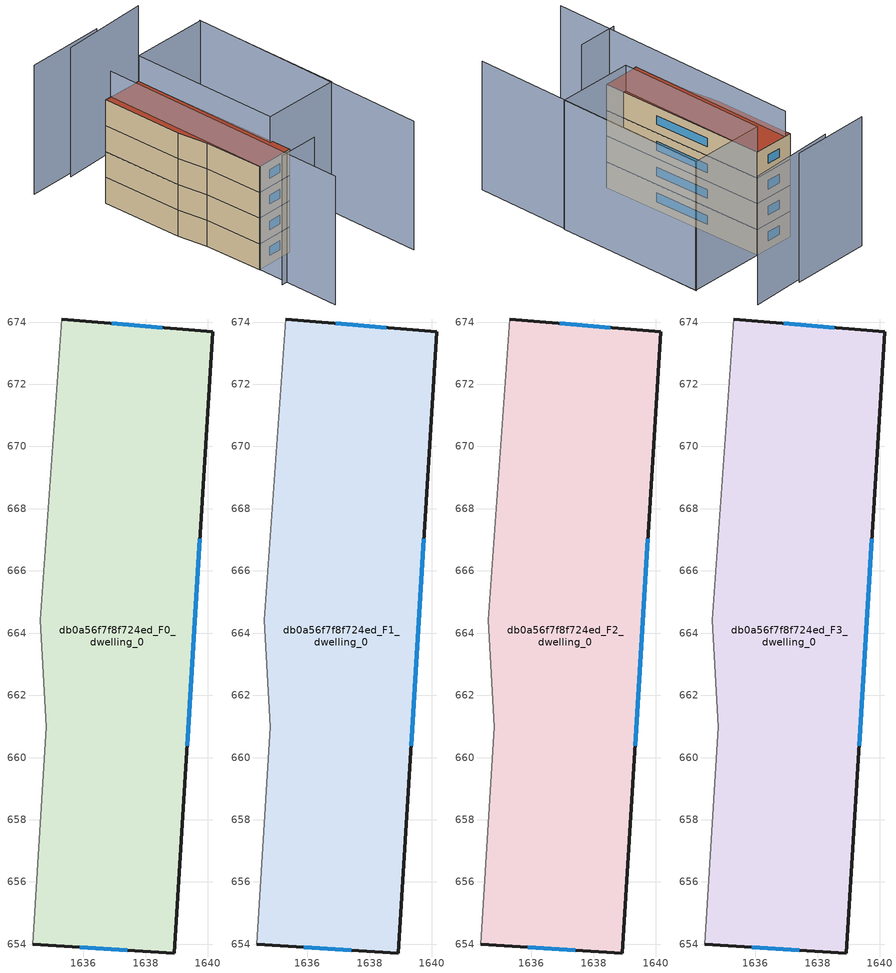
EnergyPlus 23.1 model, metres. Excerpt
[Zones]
db0a56f7f8f724ed_F0_dwelling_0
 floor ground (EU_floor_Construction): 1640.16,673.68 1638.92,653.71 1634.37,654 1634.8,660.99 1634.61,664.42 1635.3,674.1 z0
 wall outside (EU_wall_Construction): 1634.37,654 1638.92,653.71 1640.16,673.68 1635.3,674.1 z0:3
 wall adiabatic (EU_wall_Construction): 1635.3,674.1 1634.61,664.42 1634.8,660.99 1634.37,654 z0:3
 window (EU_Window_Construction): 1638.54,673.82 1636.92,673.96 / 1639.33,660.37 1639.75,667.03 / 1635.89,653.9 1637.4,653.81 z1:2
db0a56f7f8f724ed_F1_dwelling_0
 floor to db0a56f7f8f724ed_F0_dwelling_0 (EU_floor_Construction): 1640.16,673.68 1638.92,653.71 1634.37,654 1634.8,660.99 1634.61,664.42 1635.3,674.1 z3
 wall outside (EU_wall_Construction): 1634.37,654 1638.92,653.71 1640.16,673.68 1635.3,674.1 z3:6
 wall adiabatic (EU_wall_Construction): 1635.3,674.1 1634.61,664.42 1634.8,660.99 1634.37,654 z3:6
 window (EU_Window_Construction): 1638.54,673.82 1636.92,673.96 / 1639.33,660.37 1639.75,667.03 / 1635.89,653.9 1637.4,653.81 z4:5
db0a56f7f8f724ed_F2_dwelling_0
 floor to db0a56f7f8f724ed_F1_dwelling_0 (EU_floor_Construction): 1640.16,673.68 1638.92,653.71 1634.37,654 1634.8,660.99 1634.61,664.42 1635.3,674.1 z6
 wall outside (EU_wall_Construction): 1634.37,654 1638.92,653.71 1640.16,673.68 1635.3,674.1 z6:9
 wall adiabatic (EU_wall_Construction): 1635.3,674.1 1634.61,664.42 1634.8,660.99 1634.37,654 z6:9
 window (EU_Window_Construction): 1638.54,673.82 1636.92,673.96 / 1639.33,660.37 1639.75,667.03 / 1635.89,653.9 1637.4,653.81 z7:8
db0a56f7f8f724ed_F3_dwelling_0
 floor to db0a56f7f8f724ed_F2_dwelling_0 (EU_floor_Construction): 1640.16,673.68 1638.92,653.71 1634.37,654 1634.8,660.99 1634.61,664.42 1635.3,674.1 z9
 wall outside (EU_wall_Construction): 1634.37,654 1638.92,653.71 1640.16,673.68 1635.3,674.1 z9:12
 wall adiabatic (EU_wall_Construction): 1635.3,674.1 1634.61,664.42 1634.8,660.99 1634.37,654 z9:12
 window (EU_Window_Construction): 1638.54,673.82 1636.92,673.96 / 1639.33,660.37 1639.75,667.03 / 1635.89,653.9 1637.4,653.81 z10:11
 roof outside (EU_roof_Construction): 1638.92,653.71 1640.16,673.68 1635.3,674.1 1634.61,664.42 1634.8,660.99 1634.37,654 z12
shading: 1633.5,650.43 1638.28,650.14 / 1646.87,644.15 1649.31,673 / 1636.09,674.05 1633.6,643.84 / 1647.79,679.59 1637.23,679.98 / 1641.74,680.17 1632.29,680.82 / 1640.16,673.68 1649.31,672.97 / 1649.31,672.97 1647.92,655.29 / 1647.92,655.29 1638.78,656.01 / 1638.78,656.01 1640.16,673.68 z0:15
[Building]
EU S2 Campaign: North Axis=0; Terrain=City; Solar Distribution=FullExterior
[Site:Location]
Bologna: Latitude=44.5; Longitude=11.25; Time Zone=1; Elevation=37
[SizingPeriod:WeatherFileDays]
AnnualSizingPeriod: Begin Month=1; Begin Day of Month=1; End Month=12; End Day of Month=31; Day of Week for Start Day=Monday; Use Weather File Daylight Saving Period=No; Use Weather File Rain and Snow Indicators=No
[MATERIAL]
EU_InternalMass_Material: Roughness=MediumRough; Thickness=0.1; Conductivity=1; Density=1800; Specific Heat=900; Thermal Absorptance=0.9; Solar Absorptance=0.7; Visible Absorptance=0.7
[MATERIAL:NOMASS] Roughness=MediumRough; Thermal Absorptance=0.9; Solar Absorptance=0.7; Visible Absorptance=0.7
Name | Thermal Resistance
EU_wall_NoMass | 0.937881
EU_roof_NoMass | 0.548572
EU_floor_NoMass | 0.71348
[WINDOWMATERIAL:SIMPLEGLAZINGSYSTEM]
EU_Window_SimpleGlazing: UFactor=4.25633; Solar Heat Gain Coefficient=0.85; Visible Transmittance=0.85
[CONSTRUCTION]
EU_wall_Construction: EU_wall_NoMass
EU_roof_Construction: EU_roof_NoMass
EU_floor_Construction: EU_floor_NoMass
EU_Window_Construction: EU_Window_SimpleGlazing
EU_InternalMass_Construction: EU_InternalMass_Material
[ZONE] Type=1; Multiplier=1; Ceiling Height=autocalculate; Floor Area=autocalculate; Part of Total Floor Area=Yes
Name | Volume
db0a56f7f8f724ed_F0_dwelling_0 | 287.089
db0a56f7f8f724ed_F1_dwelling_0; db0a56f7f8f724ed_F2_dwelling_0; db0a56f7f8f724ed_F3_dwelling_0 | 287.088
[INTERNALMASS] Construction=EU_InternalMass_Construction; Surface Area=95.6959
Name | Zone or ZoneList
db0a56f7f8f724ed_F0_dwelling_0_EU_InternalMass | db0a56f7f8f724ed_F0_dwelling_0
db0a56f7f8f724ed_F1_dwelling_0_EU_InternalMass | db0a56f7f8f724ed_F1_dwelling_0
db0a56f7f8f724ed_F2_dwelling_0_EU_InternalMass | db0a56f7f8f724ed_F2_dwelling_0
db0a56f7f8f724ed_F3_dwelling_0_EU_InternalMass | db0a56f7f8f724ed_F3_dwelling_0
[OTHEREQUIPMENT] Fuel Type=Electricity; Design Level Calculation Method=Watts/Area; Power per Zone Floor Area=1; Fraction Latent=0; Fraction Radiant=0; Fraction Lost=0; Carbon Dioxide Generation Rate=0; EndUse Subcategory=EU_Step8_InternalGains
Name | Zone or ZoneList or Space or SpaceList | Schedule
EU_Step8_InternalGain_db0a56f7f8f724ed_F0_dwelling_0_f000 | db0a56f7f8f724ed_F0_dwelling_0 | EU_Step8_GainSchedule_db0a56f7f8f724ed_F0_dwelling_0_f000
EU_Step8_InternalGain_db0a56f7f8f724ed_F1_dwelling_0_f000 | db0a56f7f8f724ed_F1_dwelling_0 | EU_Step8_GainSchedule_db0a56f7f8f724ed_F1_dwelling_0_f000
EU_Step8_InternalGain_db0a56f7f8f724ed_F2_dwelling_0_f000 | db0a56f7f8f724ed_F2_dwelling_0 | EU_Step8_GainSchedule_db0a56f7f8f724ed_F2_dwelling_0_f000
EU_Step8_InternalGain_db0a56f7f8f724ed_F3_dwelling_0_f000 | db0a56f7f8f724ed_F3_dwelling_0 | EU_Step8_GainSchedule_db0a56f7f8f724ed_F3_dwelling_0_f000
[ZONEVENTILATION:DESIGNFLOWRATE] Schedule=EU_AlwaysOn; Design Flow Rate Calculation Method=AirChanges/Hour; Air Changes per Hour=0.687892; Ventilation Type=Natural; Fan Pressure Rise=0; Fan Total Efficiency=1; Constant Term Coefficient=1; Temperature Term Coefficient=0; Velocity Term Coefficient=0; Velocity Squared Term Coefficient=0; Minimum Indoor Temperature=-100; Maximum Indoor Temperature=100; Delta Temperature=-100; Minimum Outdoor Temperature=-100; Maximum Outdoor Temperature=100; Maximum Wind Speed=40
Name | Zone or ZoneList or Space or SpaceList
EU_ConstantAir_db0a56f7f8f724ed_F0_dwelling_0 | db0a56f7f8f724ed_F0_dwelling_0
EU_ConstantAir_db0a56f7f8f724ed_F1_dwelling_0 | db0a56f7f8f724ed_F1_dwelling_0
EU_ConstantAir_db0a56f7f8f724ed_F2_dwelling_0 | db0a56f7f8f724ed_F2_dwelling_0
EU_ConstantAir_db0a56f7f8f724ed_F3_dwelling_0 | db0a56f7f8f724ed_F3_dwelling_0
[HVACTEMPLATE:THERMOSTAT] Constant Heating Setpoint=20; Constant Cooling Setpoint=50
EU_HeatOnly_db0a56f7f8f724ed_F0_dwelling_0; EU_HeatOnly_db0a56f7f8f724ed_F1_dwelling_0; EU_HeatOnly_db0a56f7f8f724ed_F2_dwelling_0; EU_HeatOnly_db0a56f7f8f724ed_F3_dwelling_0
[HVACTEMPLATE:ZONE:IDEALLOADSAIRSYSTEM] System Availability Schedule=EU_AlwaysOn; Maximum Heating Supply Air Temperature=50; Minimum Cooling Supply Air Temperature=13; Maximum Heating Supply Air Humidity Ratio=0.0156; Minimum Cooling Supply Air Humidity Ratio=0.0077; Heating Limit=NoLimit; Cooling Limit=NoLimit; Heating Availability Schedule=EU_AlwaysOn; Cooling Availability Schedule=EU_CoolingOff; Dehumidification Control Type=ConstantSensibleHeatRatio; Cooling Sensible Heat Ratio=0.7; Dehumidification Setpoint=60; Humidification Control Type=None; Humidification Setpoint=30; Outdoor Air Method=None; Outdoor Air Flow Rate per Person=0.00944; Outdoor Air Flow Rate per Zone Floor Area=0; Outdoor Air Flow Rate per Zone=0; Demand Controlled Ventilation Type=None; Outdoor Air Economizer Type=NoEconomizer; Heat Recovery Type=None; Sensible Heat Recovery Effectiveness=0.7; Latent Heat Recovery Effectiveness=0.65
Name | Template Thermostat
db0a56f7f8f724ed_F0_dwelling_0 | EU_HeatOnly_db0a56f7f8f724ed_F0_dwelling_0
db0a56f7f8f724ed_F1_dwelling_0 | EU_HeatOnly_db0a56f7f8f724ed_F1_dwelling_0
db0a56f7f8f724ed_F2_dwelling_0 | EU_HeatOnly_db0a56f7f8f724ed_F2_dwelling_0
db0a56f7f8f724ed_F3_dwelling_0 | EU_HeatOnly_db0a56f7f8f724ed_F3_dwelling_0
[SIZING:ZONE] Zone Cooling Design Supply Air Temperature Input Method=SupplyAirTemperature; Zone Cooling Design Supply Air Temperature=13; Zone Heating Design Supply Air Temperature Input Method=SupplyAirTemperature; Zone Heating Design Supply Air Temperature=50; Zone Cooling Design Supply Air Humidity Ratio=0.008; Zone Heating Design Supply Air Humidity Ratio=0.008; Cooling Design Air Flow Method=DesignDay; Cooling Design Air Flow Rate=0; Cooling Minimum Air Flow per Zone Floor Area=0.000762; Cooling Minimum Air Flow=0; Cooling Minimum Air Flow Fraction=0.2; Heating Design Air Flow Method=DesignDay; Heating Design Air Flow Rate=0; Heating Maximum Air Flow per Zone Floor Area=0.002032; Heating Maximum Air Flow=0.141576; Heating Maximum Air Flow Fraction=0.3; Account for Dedicated Outdoor Air System=No; Dedicated Outdoor Air System Control Strategy=NeutralSupplyAir; Dedicated Outdoor Air Low Setpoint Temperature for Design=autosize; Dedicated Outdoor Air High Setpoint Temperature for Design=autosize; Zone Load Sizing Method=Sensible Load Only No Latent Load; Zone Latent Cooling Design Supply Air Humidity Ratio Input Method=HumidityRatioDifference; Zone Cooling Design Supply Air Humidity Ratio Difference=0.005; Zone Latent Heating Design Supply Air Humidity Ratio Input Method=HumidityRatioDifference; Zone Humidification Design Supply Air Humidity Ratio Difference=0.005
db0a56f7f8f724ed_F0_dwelling_0; db0a56f7f8f724ed_F1_dwelling_0; db0a56f7f8f724ed_F2_dwelling_0; db0a56f7f8f724ed_F3_dwelling_0
[SCHEDULE:CONSTANT]
Name | Hourly Value
EU_AlwaysOn | 1
EU_CoolingOff | 0
[SCHEDULE:FILE] Column Number=1; Rows to Skip at Top=0; Number of Hours of Data=8760; Column Separator=Comma; Interpolate to Timestep=No; Minutes per Item=60; Adjust Schedule for Daylight Savings=Yes
Name | File
EU_Step8_GainSchedule_db0a56f7f8f724ed_F0_dwelling_0_f000 | ../../schedules/db0a56f7f8f724ed/db0a56f7f8f724ed_F0_dwelling_0_f000_gain.csv
EU_Step8_GainSchedule_db0a56f7f8f724ed_F1_dwelling_0_f000 | ../../schedules/db0a56f7f8f724ed/db0a56f7f8f724ed_F1_dwelling_0_f000_gain.csv
EU_Step8_GainSchedule_db0a56f7f8f724ed_F2_dwelling_0_f000 | ../../schedules/db0a56f7f8f724ed/db0a56f7f8f724ed_F2_dwelling_0_f000_gain.csv
EU_Step8_GainSchedule_db0a56f7f8f724ed_F3_dwelling_0_f000 | ../../schedules/db0a56f7f8f724ed/db0a56f7f8f724ed_F3_dwelling_0_f000_gain.csv
